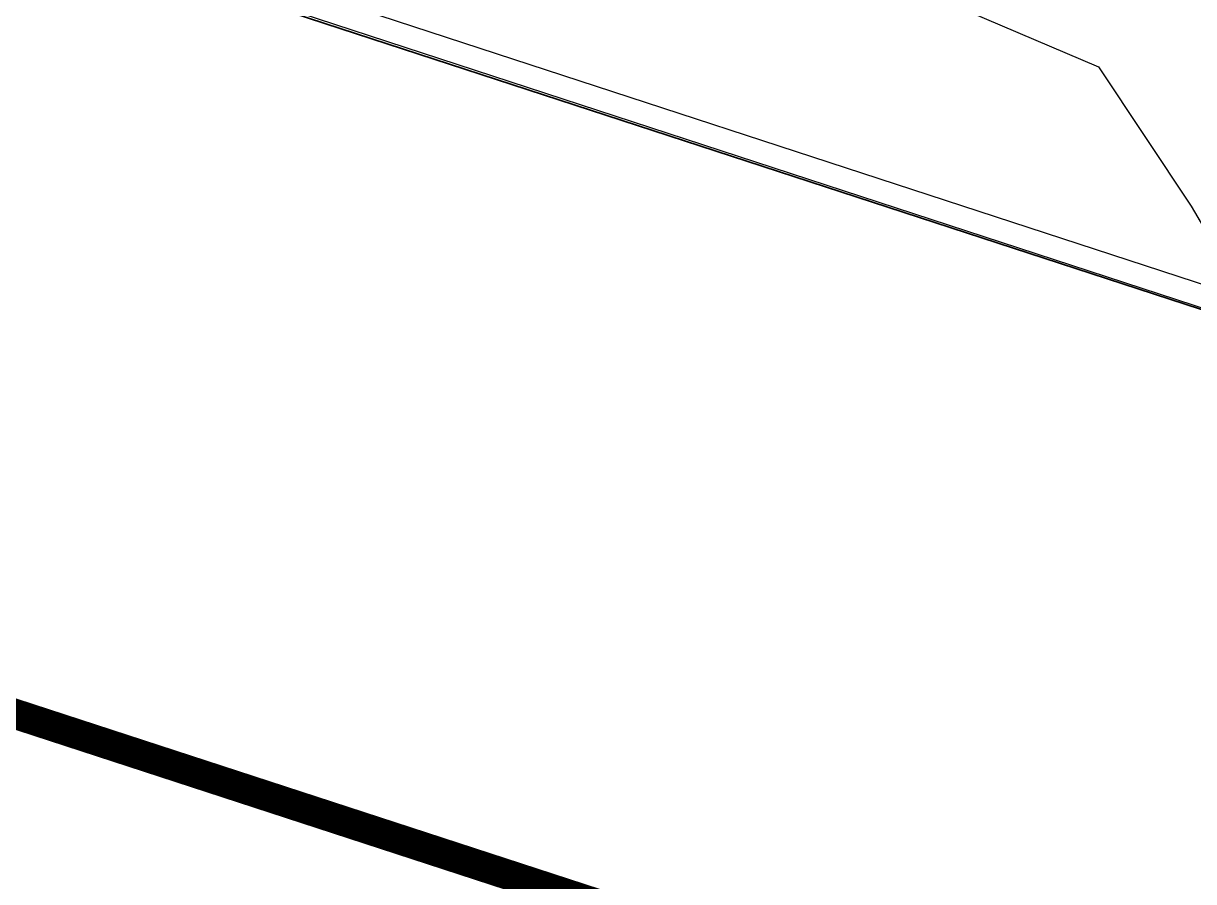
# Model space of a CAD drawing. Header units: millimetres. Extents: x 217071 to 255721, y 463380 to 469875.
# Drawn here: x 238906 to 239683, y 466679 to 467249 of the extents above; entities that cross this region are included whole.
import ezdxf

# ---------------------------------------------------------------- set-up
doc = ezdxf.new("R2010")
doc.units = ezdxf.units.MM
doc.linetypes.add('ACAD_ISO02W100', pattern=[15, 12, -3])
for name, color, linetype, lineweight in [('International_Boundary', 1, 'Continuous', 35), ('LAP BOUNDARY', 160, 'Continuous', 30), ('P_Protected Zone', 102, 'Continuous', 0), ('PROPOSED ROAD', 250, 'Continuous', 30)]:
    doc.layers.add(name, color=color, linetype=linetype, lineweight=lineweight)

msp = doc.modelspace()

# ---------------------------------------------------------------- linework, layer by layer
at = {"layer": 'International_Boundary', "linetype": 'ACAD_ISO02W100', "const_width": 20}
msp.add_lwpolyline([(255711.26, 469865.46), (255583.57, 469667.6), (254198.59, 467522.04), (254013.41, 467235.05), (252549.28, 464964.28), (248749.8, 463390.68), (247715.87, 463540.71), (244674.78, 464050.02), (243223.76, 465158.14), (242718.9, 465543.74), (241406.03, 465972.26), (240156.77, 466380.02), (238749.86, 466839.24), (237256.96, 466874.66), (234311.13, 466984.77)], dxfattribs=at)
at = {"layer": 'International_Boundary'}
msp.add_lwpolyline([(240311.92, 466855.34), (238835.16, 467337.35), (237536.53, 467368.17), (237536.53, 466868.02), (238749.86, 466839.24), (240156.77, 466380.02), (241406.03, 465972.26), (242718.9, 465543.74), (243223.76, 465158.14), (243328.03, 465078.51), (243328.03, 465707.66), (242954.84, 465992.69), (241561.17, 466447.58)], close=True, dxfattribs=at)
msp.add_lwpolyline([(240311.92, 466855.34), (238835.16, 467337.35), (237536.53, 467368.17), (237536.53, 466868.02), (238749.86, 466839.24), (240156.77, 466380.02), (241406.03, 465972.26), (242718.9, 465543.74), (243223.76, 465158.14), (243328.03, 465078.51), (243328.03, 465707.66), (242954.84, 465992.69), (241561.17, 466447.58)], close=True, dxfattribs=at)
at = {"layer": 'LAP BOUNDARY'}
msp.add_lwpolyline([(239405.59, 467311.42), (239619.86, 467220.05), (239681.32, 467127.38), (239825.38, 466882.5)], dxfattribs=at)
at = {"layer": 'P_Protected Zone'}
msp.add_lwpolyline([(239683.43, 467355.41), (239678.65, 467360.98), (239677.23, 467362.47), (239654.48, 467339.74), (239535.93, 467255.84), (239537.75, 467255.07), (239619.86, 467220.05), (239681.32, 467127.38), (239717.24, 467066.32)], dxfattribs=at)
msp.add_lwpolyline([(239683.43, 467355.41), (239678.65, 467360.98), (239677.23, 467362.47), (239654.48, 467339.74), (239535.93, 467255.84), (239537.75, 467255.07), (239619.86, 467220.05), (239681.32, 467127.38), (239717.24, 467066.32)], dxfattribs=at)
at = {"layer": 'PROPOSED ROAD'}
msp.add_lwpolyline([(241047.45, 466615.26), (238961.07, 467297.97), (238965.73, 467312.23), (239772.21, 467048.33)], dxfattribs=at)

doc.saveas('drawing.dxf')
